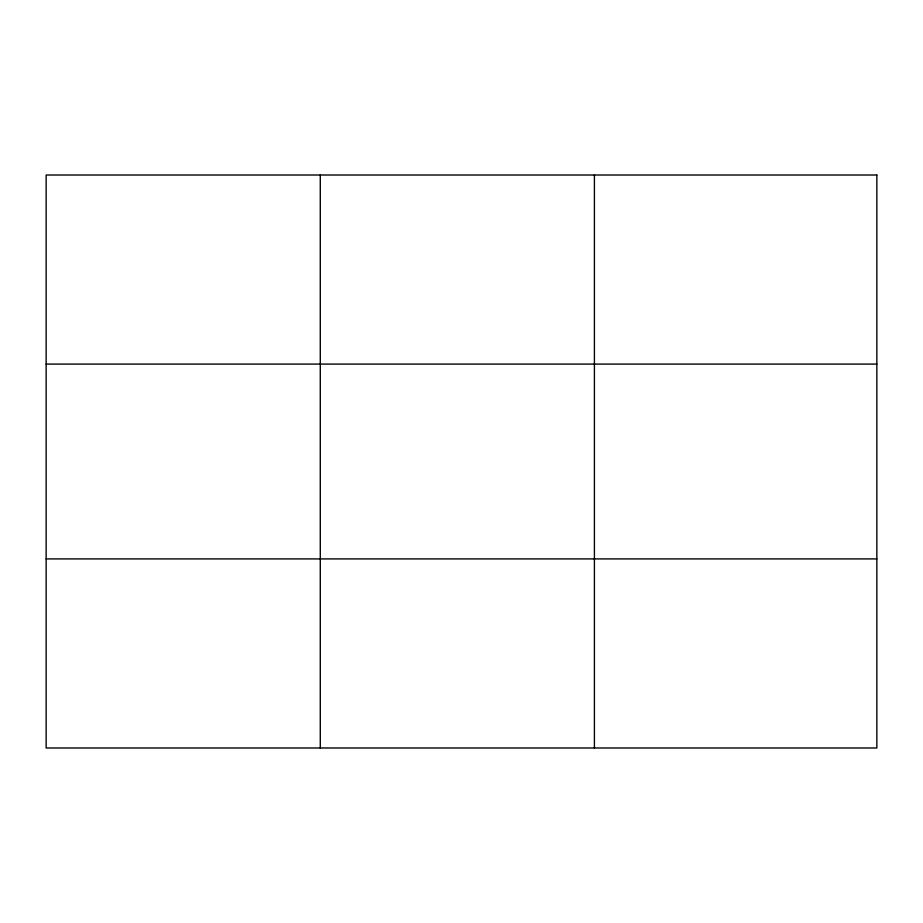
<?xml version="1.0" encoding="UTF-8"?>
<svg xmlns="http://www.w3.org/2000/svg" width="923" height="923" viewBox="0 0 923 923"><rect width="100%" height="100%" fill="white"/><g stroke="black" fill="none" stroke-linecap="round" stroke-linejoin="round"><path stroke-width="1.38" d="M320.281 747.988L320.281 175.012M594.412 747.988L594.412 175.012M46.15 364.089L876.85 364.089M46.15 558.911L876.85 558.911M876.85 175.012L876.85 747.988L46.15 747.988L46.15 175.012L876.85 175.012"/></g></svg>
